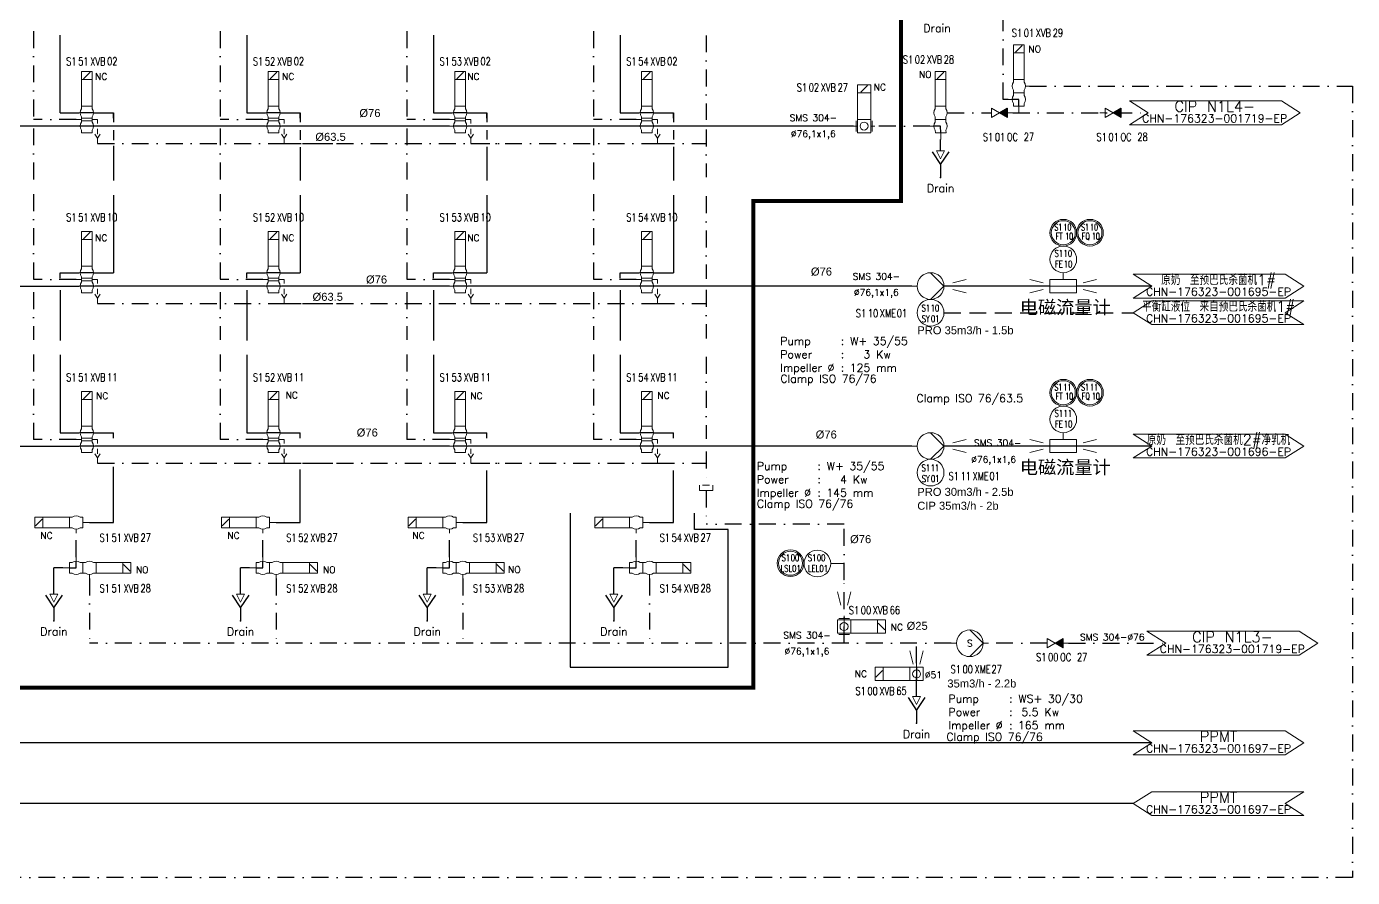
# Model space of a CAD drawing. Header units: inches. Extents: x 10394 to 11853, y 26092 to 26990.
# Drawn here: x 11341.4 to 11838.6, y 26154.1 to 26473.2 of the extents above; entities that cross this region are included whole.
import ezdxf
from ezdxf.enums import TextEntityAlignment as Align

# ---------------------------------------------------------------- set-up
doc = ezdxf.new("R2010")
doc.units = ezdxf.units.IN
doc.header["$MEASUREMENT"] = 0
for name, pattern in [('ACAD_ISO02W100', [15, 12, -3]), ('DASHDOT2', [12.7, 6.35, -3.175, 0, -3.175]), ('DASHED2', [9.525, 6.35, -3.175])]:
    doc.linetypes.add(name, pattern=pattern)
for name, color, linetype, lineweight in [('15 Pipe Drain', 32, 'Continuous', 30), ('31 Equipment', 7, 'Continuous', 9), ('33 Instruments Labels', 7, 'Continuous', 9), ('43 TXT Chinese', 7, 'Continuous', 9), ('61 Revision Cloud', 1, 'Continuous', 9)]:
    doc.layers.add(name, color=color, linetype=linetype, lineweight=lineweight)
for name, color, linetype in [('19 Pipe Process', 30, 'Continuous'), ('DIAMETRE', 7, 'Continuous'), ('LIAISON INSTRUMENTATION', 140, 'DASHED2'), ('MATERIEL-DIVERS', 7, 'Continuous'), ('PHASE I', 8, 'Continuous'), ('POMPES', 7, 'Continuous'), ('POMPES-PROCESS', 7, 'Continuous'), ('REPERES', 7, 'Continuous'), ('techn-data', 7, 'Continuous'), ('TEXTES', 7, 'Continuous'), ('TUYAUTERIE-EGOUT', 32, 'Continuous'), ('TUYAUTERIE-NEP', 4, 'DASHDOT2'), ('TUYAUTERIE-PROCESS', 30, 'Continuous'), ('TXT_FR', 7, 'Continuous'), ('VANNES', 7, 'Continuous')]:
    doc.layers.add(name, color=color, linetype=linetype)
doc.layers.get('33 Instruments Labels').off()
doc.layers.get('REPERES').off()
doc.styles.add('ROMANS', font='ROMANS.SHX')
doc.styles.add('ROMANT', font='romant')
doc.styles.get("Standard").update_dxf_attribs({"font": 'arial.ttf'})
doc.styles.add('USER1', font='TXT.SHX', dxfattribs={"bigfont": 'gbcbig.shx'})

# ---------------------------------------------------------------- blocks, each defined once
blk = doc.blocks.new('TEXT-PUMP_caract_ANGLAIS')
at = {"layer": 'techn-data', "style": 'ROMANS'}
for s, p in [('Pump', (-22, 9)), ('Power', (-22, 4)), ('Kw', (14, 4)), ('Impeller %%C', (-22, -1)), ('mm', (14, -1))]:
    blk.add_text(s, height=3, dxfattribs=at).set_placement(p)
for p in [(2, 9), (2, 4), (2, -1)]:
    blk.add_text(':', height=3, dxfattribs=at).set_placement(p, align=Align.RIGHT)
blk.add_attdef('Type', (4.23, 9), '', height=3, dxfattribs=at)
for tag, p in [('Pui', (11.76, 4)), ('Dia', (11.76, -1))]:
    blk.add_attdef(tag, text='', height=3, dxfattribs=at).set_placement(p, align=Align.RIGHT)
blk = doc.blocks.new('APV-VLV-DSEAT-SDE44-3')
at = {"layer": '31 Equipment', "ltscale": 38}
for p, q in [((1.25, 20.25), (-1.25, 17.75)), ((-2.5, 5), (-4, 5)), ((-2, 7.5), (-2, 6.5)), ((2, 7.5), (2, 6.5)), ((2.5, 5), (4, 5)), ((-2, 2.5), (-4, 2.5)), ((-2.5, 0), (-4, 0)), ((2, 2.5), (4, 2.5)), ((2.5, 0), (4, 0)), ((4, 2.5), (4, 1)), ((-2, -2.5), (-2, -1.5)), ((2, -2.5), (2, -1.5)), ((4, -4.5), (3, -3)), ((4, -1), (4, -3)), ((5, -3), (4, -4.5)), ((4, -4.5), (4, -6.5))]:
    blk.add_line(p, q, dxfattribs=at)
at = {"layer": '31 Equipment', "lineweight": 30}
for p, q in [((2.5, 5), (-2.5, 5)), ((2.5, 0), (-2.5, 0))]:
    blk.add_line(p, q, dxfattribs=at)
at = {"layer": '31 Equipment'}
for p, q in [((-2, 3), (-2, 3.5)), ((-2, 1.5), (-2, 2.5)), ((2, 3), (2, 3.5)), ((2, 1.5), (2, 2.5)), ((-2, -2.5), (2, -2.5))]:
    blk.add_line(p, q, dxfattribs=at)
at = {"layer": '31 Equipment', "ltscale": 38}
for points in [[(-2, 17.5), (2, 17.5), (2, 20.5), (-2, 20.5)], [(-2, 7.5), (2, 7.5), (2, 17.5), (-2, 17.5)], [(-2, 3), (2, 3), (2, 2), (-2, 2)]]:
    blk.add_lwpolyline(points, close=True, dxfattribs=at)
for centre, start, end in [((0, 5), 143.1301, 216.8699), ((0, 5), 323.1301, 36.8699), ((0, 0), 143.1301, 216.8699), ((0, 0), 323.1301, 36.8699)]:
    blk.add_arc(centre, 2.5, start, end, dxfattribs=at)
blk = doc.blocks.new('APV-FCE-GEN-REDCON-1')
at = {"layer": '31 Equipment', "color": 7}
for p, q in [((-2.5, 2.5), (2.5, 1.25)), ((2.5, 1.25), (2.5, 1.25)), ((2.5, -1.25), (-2.5, -2.5))]:
    blk.add_line(p, q, dxfattribs=at)
blk = doc.blocks.new('APV-FCE-NRV-GEN-1')
at = {"layer": '31 Equipment'}
h = blk.add_hatch(dxfattribs=at)
h.set_pattern_fill('ANSI31', color=256, scale=0.01, style=0)
h.set_pattern_definition([(45, (0, 0), (-0.02245064, 0.02245064), [])])
h.paths.add_polyline_path([(3, 1.75), (3, -1.75), (0, 0)])
at = {"layer": '31 Equipment', "linetype": 'ACAD_ISO02W100', "ltscale": 38}
for p, q in [((-3, 0), (-5, 0)), ((0, 0), (-3, 1.75)), ((-3, 1.75), (-3, -1.75)), ((0, 0), (-3, -1.75)), ((0, 0), (3, 1.75)), ((0, 0), (3, -1.75)), ((3, 1.75), (3, -1.75)), ((3, 0), (5, 0))]:
    blk.add_line(p, q, dxfattribs=at)
blk = doc.blocks.new('APV-PMP-GEN-CENTR-1')
at = {"layer": '31 Equipment', "ltscale": 38}
for p, q in [((5, 0), (0, 5)), ((-5, 0), (-7, 0)), ((5, 0), (0, -5)), ((5, 0), (7, 0))]:
    blk.add_line(p, q, dxfattribs=at)
blk.add_circle((0, 0), 5, dxfattribs=at)
blk = doc.blocks.new('APV-INS-M-L-SY')
at = {"layer": '31 Equipment', "color": 7}
blk.add_circle((0, 0), 5, dxfattribs=at)
blk = doc.blocks.new('APV-PMP-GEN-CENTRI-1')
at = {"layer": '31 Equipment', "ltscale": 38}
for p, q in [((5, 0), (0, 5)), ((-5, 0), (-7, 0)), ((5, 0), (0, -5)), ((5, 0), (7, 0))]:
    blk.add_line(p, q, dxfattribs=at)
blk.add_circle((0, 0), 5, dxfattribs=at)
at = {"layer": '31 Equipment', "style": 'ROMANT', "flags": 8}
blk.add_attdef('I', text='', height=2.5, dxfattribs=at).set_placement((0, 0), align=Align.MIDDLE)
blk = doc.blocks.new('EGOUT')
at = {"color": 7}
for p, q in [((-3.2, 9.61), (0, 4.81)), ((0, 4.81), (3.2, 9.61)), ((0, 4.81), (0, 0))]:
    blk.add_line(p, q, dxfattribs=at)
at = {"color": 7, "extrusion": (0, -1, 0)}
blk.add_point((0, 0), dxfattribs=at)
at = {"layer": 'POMPES-PROCESS', "style": 'ROMANS'}
blk.add_attdef('EGOUT', text='', height=3, dxfattribs=at).set_placement((0, -4), align=Align.MIDDLE)
blk = doc.blocks.new('APV-VLV-SSEAT-SW43-41')
at = {"layer": '31 Equipment', "ltscale": 38}
for p, q in [((1.25, 20.25), (-1.25, 17.75)), ((-2, 7.5), (-2, 6.5)), ((2, 7.5), (2, 6.5)), ((2.5, 5), (4, 5)), ((-2.5, 0), (-4, 0)), ((-2, 2.5), (-2, 3.5)), ((-2, 2.5), (2, 2.5)), ((-2, 2.5), (-2, 1.5)), ((2, 2.5), (2, 3.5)), ((2, 2.5), (2, 1.5)), ((-2, -1.5), (-2, -2.5)), ((-2, -2.5), (2, -2.5)), ((0, -2.5), (0, -5)), ((2, -1.5), (2, -2.5))]:
    blk.add_line(p, q, dxfattribs=at)
at = {"layer": '31 Equipment', "lineweight": 30}
for p, q in [((0, 0), (-2.5, 0)), ((0, -2.5), (0, 0))]:
    blk.add_line(p, q, dxfattribs=at)
at = {"layer": '31 Equipment', "ltscale": 38}
for points in [[(-2, 17.5), (2, 17.5), (2, 20.5), (-2, 20.5)], [(-2, 7.5), (2, 7.5), (2, 17.5), (-2, 17.5)]]:
    blk.add_lwpolyline(points, close=True, dxfattribs=at)
for centre, start, end in [((0, 5), 143.1301, 216.8699), ((0, 5), 323.1301, 36.8699), ((0, 0), 143.1301, 216.8699), ((0, 0), 323.1301, 36.8699)]:
    blk.add_arc(centre, 2.5, start, end, dxfattribs=at)
blk = doc.blocks.new('APV-SIGN-ARW-FLOW-1')
at = {"layer": '31 Equipment'}
for p, q in [((-1.5, -1.5), (-1.5, 1.5)), ((-1.5, 1.5), (1.5, 0)), ((1.5, 0), (-1.5, -1.5))]:
    blk.add_line(p, q, dxfattribs=at)
blk = doc.blocks.new('APV-VLV-BFLY-SVS-3')
at = {"layer": '31 Equipment', "ltscale": 38}
for p, q in [((1.25, 15.25), (-1.25, 12.75)), ((-2.5, 0), (-4, 0)), ((2.5, 2.5), (-2.5, 2.5)), ((-2.5, 2.5), (-2.5, -2.5)), ((2.5, -2.5), (2.5, 2.5)), ((2.5, 0), (4, 0)), ((-2.5, -2.5), (2.5, -2.5))]:
    blk.add_line(p, q, dxfattribs=at)
at = {"layer": '31 Equipment'}
for p, q in [((-3, 2), (-3, -2)), ((3, -2), (3, 2))]:
    blk.add_line(p, q, dxfattribs=at)
at = {"layer": '31 Equipment', "ltscale": 38}
for points in [[(-2.5, 12.5), (2.5, 12.5), (2.5, 15.5), (-2.5, 15.5)], [(-2.5, 2.5), (2.5, 2.5), (2.5, 12.5), (-2.5, 12.5)]]:
    blk.add_lwpolyline(points, close=True, dxfattribs=at)
blk.add_circle((0, 0), 1.5, dxfattribs=at)
blk = doc.blocks.new('APV-INS-F-L-LS')
at = {"layer": '31 Equipment'}
for radius in [5, 4.5]:
    blk.add_circle((0, 0), radius, dxfattribs=at)
blk = doc.blocks.new('APV-VLV-BFLY-SV-4')
at = {"layer": '31 Equipment', "ltscale": 38}
for p, q in [((1.25, 15.25), (-1.25, 12.75)), ((2.5, 2.5), (-2.5, 2.5)), ((-2.5, 2.5), (-2.5, -2.5)), ((2.5, -2.5), (2.5, 2.5)), ((-2.5, -2.5), (2.5, -2.5))]:
    blk.add_line(p, q, dxfattribs=at)
at = {"layer": '31 Equipment'}
for p, q in [((-4, 0), (-2.5, 0)), ((2.5, 0), (4, 0))]:
    blk.add_line(p, q, dxfattribs=at)
at = {"layer": '31 Equipment', "lineweight": 30}
blk.add_line((-2.5, 0), (2.5, 0), dxfattribs=at)
at = {"layer": '31 Equipment', "ltscale": 38}
for points in [[(-2.5, 12.5), (2.5, 12.5), (2.5, 15.5), (-2.5, 15.5)], [(-2.5, 2.5), (2.5, 2.5), (2.5, 12.5), (-2.5, 12.5)]]:
    blk.add_lwpolyline(points, close=True, dxfattribs=at)
blk.add_circle((0, 0), 1.5, dxfattribs=at)
blk = doc.blocks.new('APV-SIGN-ARW-DWG-1')
at = {"layer": '31 Equipment'}
for p, q in [((-32, 4.49), (25, 4.49)), ((-32, 4.49), (-25, 0)), ((-25, 0), (-32, -4.49)), ((25, 4.49), (32, 0)), ((32, 0), (25, -4.49)), ((-32, -4.49), (25, -4.49))]:
    blk.add_line(p, q, dxfattribs=at)
at = {"layer": '31 Equipment', "style": 'ROMANS', "width": 0.8}
for tag, p in [('TEXT1', (0, 0.37)), ('TEXT2', (0, -3.63))]:
    blk.add_attdef(tag, text='', height=3, dxfattribs=at).set_placement(p, align=Align.CENTER)
blk = doc.blocks.new('APV-VLV-SSEAT-SW41-3')
at = {"layer": '31 Equipment', "ltscale": 38}
for p, q in [((1.25, 15.25), (-1.25, 12.75)), ((-2, 2.5), (-2, 1.5)), ((2, 2.5), (2, 1.5)), ((2.5, 0), (4, 0)), ((-2, -2.5), (-2, -1.5)), ((2, -2.5), (-2, -2.5)), ((-2, -2.5), (2, -2.5)), ((0, -2.5), (0, -5)), ((2, -2.5), (2, -1.5))]:
    blk.add_line(p, q, dxfattribs=at)
for points in [[(-2, 12.5), (2, 12.5), (2, 15.5), (-2, 15.5)], [(-2, 2.5), (2, 2.5), (2, 12.5), (-2, 12.5)]]:
    blk.add_lwpolyline(points, close=True, dxfattribs=at)
for start, end in [(143.1301, 216.8699), (323.1301, 36.8699)]:
    blk.add_arc((0, 0), 2.5, start, end, dxfattribs=at)
blk = doc.blocks.new('REPNORM1')
at = {"layer": 'TEXTES', "style": 'ROMANS', "width": 0.75}
for tag, p in [('ZONE', (-9.75, -1.25)), ('SOUSZONE', (-5.25, -1.25)), ('ELEMENT', (-0.75, -1.25)), ('NUM', (5.59, -1.22))]:
    blk.add_attdef(tag, p, '', height=3, dxfattribs=at)
blk = doc.blocks.new('REPINS')
at = {"layer": 'TEXTES', "style": 'ROMANS', "width": 0.75}
for tag, p in [('ZONE', (-3.3, 1)), ('SOUSZONE', (0.1, 1)), ('NUM', (0.2, -3))]:
    blk.add_attdef(tag, p, '', height=2.5, dxfattribs=at)
blk.add_attdef('ELEMENT', text='', height=2.5, dxfattribs=at).set_placement((-0.2, -3), align=Align.RIGHT)
blk = doc.blocks.new('APV-INS-M-L-LE1')
at = {"layer": '31 Equipment', "color": 7}
blk.add_line((0, -5), (0, -10), dxfattribs=at)
blk.add_circle((0, 0), 5, dxfattribs=at)
blk = doc.blocks.new('APV-INS-M-L-FE')
at = {"layer": '31 Equipment', "color": 7}
for p, q in [((-5, -7.5), (-5, -7.5)), ((-5, -7.5), (-5, -12.5)), ((5, -7.5), (-5, -7.5)), ((0, -5), (0, -7.5)), ((5, -12.5), (5, -7.5)), ((-5, -10), (5, -10)), ((-5, -12.5), (5, -12.5))]:
    blk.add_line(p, q, dxfattribs=at)
blk.add_circle((0, 0), 5, dxfattribs=at)
blk = doc.blocks.new('APV-INS-F-L-FQ')
at = {"layer": '31 Equipment'}
for radius in [5, 4.5]:
    blk.add_circle((0, 0), radius, dxfattribs=at)
blk = doc.blocks.new('REPINS2')
at = {"layer": 'TEXTES', "style": 'ROMANS', "width": 0.7}
for tag, p in [('ZONE', (-3.35, 0.8)), ('SOUSZONE', (0.05, 0.8)), ('NUM', (0.7, -2.6))]:
    blk.add_attdef(tag, p, '', height=2.5, dxfattribs=at)
blk.add_attdef('ELEMENT', text='', height=2.5, dxfattribs=at).set_placement((-1.56, -2.59), align=Align.CENTER)
blk = doc.blocks.new('APV-FTG-CONX-SCREWED-1')
at = {"layer": '31 Equipment'}
for p, q in [((0, 2.5), (2, 2.5)), ((0, 1.33), (0, -1.33)), ((2, 2.5), (2, -2.5)), ((0, -1.33), (0, -1.33)), ((2, -2.5), (0, -2.5))]:
    blk.add_line(p, q, dxfattribs=at)
blk = doc.blocks.new('A$C2A027CBA')
at = {"layer": '31 Equipment', "ltscale": 38}
for p, q in [((0, 6.5), (0, 1.5)), ((5, 6.5), (0, 6.5)), ((2.5, 1.5), (2.5, 8)), ((5, 1.5), (5, 6.5)), ((17.75, 2.75), (15.25, 5.25)), ((0, 1.5), (5, 1.5)), ((2.5, 1.5), (2.5, 0))]:
    blk.add_line(p, q, dxfattribs=at)
at = {"layer": '31 Equipment'}
for p, q in [((4.5, 7), (0.5, 7)), ((0.5, 1), (4.5, 1))]:
    blk.add_line(p, q, dxfattribs=at)
at = {"layer": '31 Equipment', "ltscale": 38}
for points in [[(5, 6.5), (5, 1.5), (15, 1.5), (15, 6.5)], [(15, 6.5), (15, 1.5), (18, 1.5), (18, 6.5)]]:
    blk.add_lwpolyline(points, close=True, dxfattribs=at)
blk.add_circle((2.5, 4), 1.5, dxfattribs=at)
blk = doc.blocks.new('APV-INS-F-L-FT')
at = {"layer": '31 Equipment'}
for radius in [5, 4.5]:
    blk.add_circle((0, 0), radius, dxfattribs=at)

msp = doc.modelspace()

# ---------------------------------------------------------------- linework, layer by layer
at = {"layer": '15 Pipe Drain'}
for p, q in [((11351.63, 26260.37), (11351.63, 26270.17)), ((11354.99, 26270.17), (11351.63, 26270.17)), ((11421.63, 26260.37), (11421.63, 26270.17)), ((11424.99, 26270.17), (11421.63, 26270.17)), ((11491.63, 26260.37), (11491.63, 26270.17)), ((11494.99, 26270.17), (11491.63, 26270.17)), ((11561.63, 26260.37), (11561.63, 26270.17)), ((11564.99, 26270.17), (11561.63, 26270.17))]:
    msp.add_line(p, q, dxfattribs=at)
at = {"layer": '31 Equipment', "ltscale": 38}
msp.add_point((11647.89, 26265.71), dxfattribs=at)
at = {"layer": '61 Revision Cloud', "const_width": 1.5}
msp.add_lwpolyline([(11251.94, 26295.57), (11251.94, 26557.05), (11669.22, 26557.05), (11669.22, 26407.81), (11613.85, 26407.81), (11613.85, 26225.26), (11251.94, 26225.26), (11251.94, 26295.57)], dxfattribs=at)
at = {"layer": 'LIAISON INSTRUMENTATION'}
msp.add_line((11685.36, 26365.9), (11756.31, 26365.9), dxfattribs=at)
at = {"layer": 'PHASE I'}
msp.add_lwpolyline([(11545.26, 26290.71), (11545.26, 26232.96), (11604.47, 26232.96), (11604.47, 26284.57), (11591.88, 26284.57), (11591.88, 26290.71)], dxfattribs=at)
at = {"layer": 'TUYAUTERIE-EGOUT'}
for p, q in [((11684.13, 26426.65), (11684.13, 26430.9)), ((11675.1, 26221.9), (11675.1, 26229.4))]:
    msp.add_line(p, q, dxfattribs=at)
at = {"layer": 'TUYAUTERIE-NEP'}
for p, q in [((11343.99, 26471.46), (11343.99, 26437.37)), ((11413.99, 26471.46), (11413.99, 26437.37)), ((11483.99, 26471.46), (11483.99, 26437.37)), ((11553.99, 26471.46), (11553.99, 26437.37)), ((11596.15, 26469.92), (11596.15, 26438.18)), ((11359.99, 26438.4), (11343.99, 26438.4)), ((11429.99, 26438.4), (11413.99, 26438.4)), ((11499.99, 26438.4), (11483.99, 26438.4)), ((11569.99, 26438.4), (11553.99, 26438.4)), ((11686.63, 26440.9), (11703.19, 26440.9)), ((11711.19, 26440.9), (11761.88, 26440.9)), ((11343.99, 26435.03), (11343.99, 26415.77)), ((11413.99, 26435.03), (11413.99, 26415.77)), ((11483.99, 26435.03), (11483.99, 26415.77)), ((11553.99, 26435.03), (11553.99, 26415.77)), ((11596.15, 26434.64), (11596.15, 26416.75)), ((11680.13, 26435.9), (11659.41, 26435.9)), ((11367.99, 26429.4), (11526.15, 26429.4)), ((11437.99, 26429.4), (11456.15, 26429.4)), ((11507.99, 26429.4), (11577.99, 26429.4)), ((11577.99, 26429.4), (11596.15, 26429.4)), ((11343.99, 26410.37), (11343.99, 26376.97)), ((11413.99, 26410.37), (11413.99, 26376.97)), ((11483.99, 26410.37), (11483.99, 26376.97)), ((11553.99, 26410.37), (11553.99, 26376.97)), ((11596.15, 26409.56), (11596.15, 26378.63)), ((11359.99, 26378.4), (11343.99, 26378.4)), ((11429.99, 26378.4), (11413.99, 26378.4)), ((11499.99, 26378.4), (11483.99, 26378.4)), ((11569.99, 26378.4), (11553.99, 26378.4)), ((11343.99, 26373.61), (11343.99, 26355.7)), ((11413.99, 26373.61), (11413.99, 26355.7)), ((11483.99, 26373.61), (11483.99, 26355.7)), ((11553.99, 26373.61), (11553.99, 26355.7)), ((11596.15, 26374.42), (11596.15, 26356.26)), ((11367.99, 26369.4), (11526.15, 26369.4)), ((11437.99, 26369.4), (11456.15, 26369.4)), ((11507.99, 26369.4), (11577.99, 26369.4)), ((11577.99, 26369.4), (11596.15, 26369.4)), ((11343.99, 26350.19), (11343.99, 26318.4)), ((11413.99, 26350.19), (11413.99, 26318.4)), ((11483.99, 26350.19), (11483.99, 26318.4)), ((11553.99, 26350.19), (11553.99, 26318.4)), ((11596.15, 26349.33), (11596.15, 26318.61)), ((11359.99, 26318.4), (11343.99, 26318.4)), ((11429.99, 26318.4), (11413.99, 26318.4)), ((11499.99, 26318.4), (11483.99, 26318.4)), ((11569.99, 26318.4), (11553.99, 26318.4)), ((11596.15, 26313.79), (11596.15, 26301.21)), ((11367.99, 26309.4), (11526.15, 26309.4)), ((11437.99, 26309.4), (11456.15, 26309.4)), ((11507.99, 26309.4), (11577.99, 26309.4)), ((11577.99, 26309.4), (11596.15, 26309.4)), ((11596.15, 26299.21), (11596.15, 26286.59)), ((11359.99, 26274.17), (11359.99, 26283.17)), ((11429.99, 26274.17), (11429.99, 26283.17)), ((11499.99, 26274.17), (11499.99, 26283.17)), ((11569.99, 26274.17), (11569.99, 26283.17)), ((11647.89, 26286.59), (11596.15, 26286.59)), ((11647.89, 26265.71), (11647.89, 26286.59)), ((11364.99, 26266.17), (11364.99, 26241.9)), ((11434.99, 26266.17), (11434.99, 26241.9)), ((11504.99, 26266.17), (11504.99, 26241.9)), ((11574.99, 26266.17), (11574.99, 26241.9)), ((11647.89, 26241.9), (11647.89, 26265.71)), ((11688.05, 26241.9), (11364.99, 26241.9)), ((11675.1, 26234.4), (11675.1, 26241.9)), ((11724.05, 26241.9), (11702.05, 26241.9)), ((11732.05, 26241.9), (11768.5, 26241.9))]:
    msp.add_line(p, q, dxfattribs=at)
for points in [[(11709.5, 26445.9), (11707.56, 26445.9), (11707.56, 26500.91)], [(11717.49, 26450.9), (11838.55, 26450.9), (11838.55, 26154.06), (10899.33, 26154.06), (10899.33, 26224.46), (10469.47, 26224.46), (10469.47, 26425.05), (10722.64, 26425.05)]]:
    msp.add_lwpolyline(points, dxfattribs=at)
at = {"layer": 'TUYAUTERIE-PROCESS'}
for p, q in [((11353.99, 26440.9), (11353.99, 26470.04)), ((11423.99, 26470.04), (11423.99, 26440.9)), ((11493.99, 26470.04), (11493.99, 26440.9)), ((11563.99, 26470.04), (11563.99, 26440.9)), ((11353.99, 26440.9), (11360.99, 26440.9)), ((11366.49, 26440.9), (11373.99, 26440.9)), ((11373.99, 26440.9), (11373.99, 26437.4)), ((11373.99, 26438.9), (11373.99, 26440.9)), ((11423.99, 26440.9), (11430.99, 26440.9)), ((11436.49, 26440.9), (11443.99, 26440.9)), ((11443.99, 26440.9), (11443.99, 26437.4)), ((11443.99, 26438.9), (11443.99, 26440.9)), ((11493.99, 26440.9), (11500.99, 26440.9)), ((11506.49, 26440.9), (11513.99, 26440.9)), ((11513.99, 26440.9), (11513.99, 26437.4)), ((11513.99, 26438.9), (11513.99, 26440.9)), ((11563.99, 26440.9), (11570.99, 26440.9)), ((11576.49, 26440.9), (11583.99, 26440.9)), ((11583.99, 26440.9), (11583.99, 26437.4)), ((11583.99, 26438.9), (11583.99, 26440.9)), ((11430.99, 26435.9), (11282.49, 26435.9)), ((11373.99, 26434.4), (11373.99, 26430.63)), ((11499.99, 26435.9), (11436.99, 26435.9)), ((11443.99, 26434.4), (11443.99, 26430.74)), ((11651.41, 26435.9), (11506.99, 26435.9)), ((11513.99, 26434.4), (11513.99, 26430.88)), ((11583.99, 26434.4), (11583.99, 26430.88)), ((11373.99, 26428.51), (11373.99, 26415.49)), ((11443.99, 26427.93), (11443.99, 26415.49)), ((11513.99, 26428.15), (11513.99, 26415.49)), ((11583.99, 26428.15), (11583.99, 26415.49)), ((11373.99, 26410.04), (11373.99, 26380.9)), ((11443.99, 26410.04), (11443.99, 26380.9)), ((11513.99, 26410.04), (11513.99, 26380.9)), ((11583.99, 26410.04), (11583.99, 26380.9)), ((11353.99, 26380.9), (11360.99, 26380.9)), ((11353.99, 26378.9), (11353.99, 26380.9)), ((11366.49, 26380.9), (11373.99, 26380.9)), ((11423.99, 26380.9), (11430.99, 26380.9)), ((11423.99, 26378.9), (11423.99, 26380.9)), ((11436.49, 26380.9), (11443.99, 26380.9)), ((11493.99, 26378.9), (11493.99, 26380.9)), ((11493.99, 26380.9), (11500.99, 26380.9)), ((11506.49, 26380.9), (11513.99, 26380.9)), ((11563.99, 26378.9), (11563.99, 26380.9)), ((11563.99, 26380.9), (11570.99, 26380.9)), ((11576.49, 26380.9), (11583.99, 26380.9)), ((11297.61, 26375.9), (11360.99, 26375.9)), ((11353.99, 26374.4), (11353.99, 26355.49)), ((11430.99, 26375.9), (11366.99, 26375.9)), ((11423.99, 26374.4), (11423.99, 26355.49)), ((11499.99, 26375.9), (11436.99, 26375.9)), ((11493.99, 26374.4), (11493.99, 26355.49)), ((11673.36, 26375.9), (11506.99, 26375.9)), ((11563.99, 26374.4), (11563.99, 26355.49)), ((11725.12, 26375.9), (11685.36, 26375.9)), ((11725.12, 26375.9), (11685.36, 26375.9)), ((11763.32, 26375.9), (11735.12, 26375.9)), ((11763.32, 26375.9), (11735.12, 26375.9)), ((11353.99, 26350.04), (11353.99, 26320.9)), ((11423.99, 26350.04), (11423.99, 26320.9)), ((11493.99, 26350.04), (11493.99, 26320.9)), ((11563.99, 26350.04), (11563.99, 26320.9)), ((11353.99, 26320.9), (11360.99, 26320.9)), ((11366.49, 26320.9), (11373.99, 26320.9)), ((11373.99, 26318.9), (11373.99, 26320.9)), ((11423.99, 26320.9), (11430.99, 26320.9)), ((11436.49, 26320.9), (11443.99, 26320.9)), ((11443.99, 26318.9), (11443.99, 26320.9)), ((11493.99, 26320.9), (11500.99, 26320.9)), ((11506.49, 26320.9), (11513.99, 26320.9)), ((11513.99, 26318.9), (11513.99, 26320.9)), ((11563.99, 26320.9), (11570.99, 26320.9)), ((11576.49, 26320.9), (11583.99, 26320.9)), ((11583.99, 26318.9), (11583.99, 26320.9)), ((11299.11, 26315.9), (11360.99, 26315.9)), ((11430.99, 26315.9), (11366.99, 26315.9)), ((11499.99, 26315.9), (11436.99, 26315.9)), ((11673.36, 26315.9), (11506.99, 26315.9)), ((11763.32, 26315.9), (11685.36, 26315.9)), ((11763.32, 26315.9), (11685.36, 26315.9)), ((11373.99, 26287.17), (11373.99, 26308.12)), ((11443.99, 26287.17), (11443.99, 26307.08)), ((11513.99, 26287.17), (11513.99, 26306.65)), ((11583.99, 26287.17), (11583.99, 26306.65)), ((11364.99, 26287.17), (11373.99, 26287.17)), ((11434.99, 26287.17), (11443.99, 26287.17)), ((11504.99, 26287.17), (11513.99, 26287.17)), ((11574.99, 26287.17), (11583.99, 26287.17)), ((11763.32, 26204.59), (11027.65, 26204.59)), ((11756.31, 26181.75), (10963.61, 26181.75))]:
    msp.add_line(p, q, dxfattribs=at)

# ---------------------------------------------------------------- block references
at = {"layer": '19 Pipe Process'}
msp.add_blockref('A$C2A027CBA', (11645.39, 26244.18), dxfattribs=at)
at = {"layer": '31 Equipment', "rotation": 270}
for p in [(11647.89, 26258.64), (11675.1, 26236.62)]:
    msp.add_blockref('APV-FCE-GEN-REDCON-1', p, dxfattribs=at)
at = {"layer": '33 Instruments Labels'}
for name, p in [('APV-INS-F-L-FT', (11730.12, 26395.9)), ('APV-INS-F-L-FQ', (11740.12, 26395.9)), ('APV-INS-M-L-FE', (11730.12, 26385.9)), ('APV-INS-F-L-FT', (11730.12, 26335.9)), ('APV-INS-F-L-FQ', (11740.12, 26335.9)), ('APV-INS-M-L-FE', (11730.12, 26325.9))]:
    msp.add_blockref(name, p, dxfattribs=at)
at = {"layer": '33 Instruments Labels', "rotation": 89.99999999999999}
msp.add_blockref('APV-INS-M-L-LE1', (11637.89, 26271.8), dxfattribs=at)
at = {"layer": 'MATERIEL-DIVERS'}
for p in [(11682.78, 26476.65), (11684.13, 26416.65), (11351.63, 26250.37), (11421.63, 26250.37), (11491.63, 26250.37), (11561.63, 26250.37), (11675.1, 26211.9)]:
    msp.add_blockref('EGOUT', p, dxfattribs=at).add_auto_attribs({'EGOUT': 'Drain'})
for name, p in [('APV-FCE-NRV-GEN-1', (11706.19, 26440.9)), ('APV-FCE-NRV-GEN-1', (11748.79, 26440.9)), ('APV-FCE-GEN-REDCON-1', (11720.12, 26375.9)), ('APV-FCE-GEN-REDCON-1', (11720.12, 26315.9)), ('APV-INS-F-L-LS', (11627.83, 26271.92)), ('APV-FCE-NRV-GEN-1', (11727.05, 26241.9))]:
    msp.add_blockref(name, p, dxfattribs=at)
ref = msp.add_blockref('APV-SIGN-ARW-DWG-1', (11786.88, 26440.9), dxfattribs=at)
ref.add_attrib('TEXT1', 'CIP N1L4-', dxfattribs={"layer": '31 Equipment', "height": 4, "style": 'USER1'}).set_placement((11786.88, 26441.27), align=Align.CENTER)
ref.add_attrib('TEXT2', 'CHN-176323-001719-EP', dxfattribs={"layer": '31 Equipment', "height": 3, "style": 'USER1'}).set_placement((11786.88, 26437.27), align=Align.CENTER)
for name, p, rotation in [('APV-SIGN-ARW-FLOW-1', (11684.13, 26425.15), 270), ('APV-FCE-GEN-REDCON-1', (11691.24, 26375.9), 180), ('APV-FCE-GEN-REDCON-1', (11740.12, 26375.9), 180), ('APV-FCE-GEN-REDCON-1', (11691.24, 26315.9), 180), ('APV-FCE-GEN-REDCON-1', (11740.12, 26315.9), 180), ('APV-SIGN-ARW-FLOW-1', (11351.63, 26258.87), 269.9999999999999), ('APV-SIGN-ARW-FLOW-1', (11421.63, 26258.87), 269.9999999999999), ('APV-SIGN-ARW-FLOW-1', (11491.63, 26258.87), 269.9999999999999), ('APV-SIGN-ARW-FLOW-1', (11561.63, 26258.87), 269.9999999999999), ('APV-SIGN-ARW-FLOW-1', (11675.1, 26220.4), 270)]:
    msp.add_blockref(name, p, dxfattribs=dict(at, rotation=rotation))
ref = msp.add_blockref('APV-SIGN-ARW-DWG-1', (11788.32, 26375.9), dxfattribs=at)
ref.add_attrib('TEXT1', '原奶 至预巴氏杀菌机1#', dxfattribs={"layer": '31 Equipment', "height": 4, "style": 'USER1'}).set_placement((11788.32, 26376.27), align=Align.CENTER)
ref.add_attrib('TEXT2', 'CHN-176323-001695-EP', dxfattribs={"layer": '31 Equipment', "height": 3, "style": 'USER1'}).set_placement((11788.32, 26372.27), align=Align.CENTER)
ref = msp.add_blockref('APV-SIGN-ARW-DWG-1', (11788.32, 26365.9), dxfattribs=dict(at, xscale=-1))
ref.add_attrib('TEXT1', '平衡缸液位 来自预巴氏杀菌机1#', dxfattribs={"layer": '31 Equipment', "height": 4, "style": 'USER1'}).set_placement((11788.32, 26366.27), align=Align.CENTER)
ref.add_attrib('TEXT2', 'CHN-176323-001695-EP', dxfattribs={"layer": '31 Equipment', "height": 3, "style": 'USER1'}).set_placement((11788.32, 26362.27), align=Align.CENTER)
ref = msp.add_blockref('APV-SIGN-ARW-DWG-1', (11788.32, 26315.9), dxfattribs=at)
ref.add_attrib('TEXT1', '原奶 至预巴氏杀菌机2#净乳机', dxfattribs={"layer": '31 Equipment', "height": 4, "style": 'USER1'}).set_placement((11788.32, 26316.27), align=Align.CENTER)
ref.add_attrib('TEXT2', 'CHN-176323-001696-EP', dxfattribs={"layer": '31 Equipment', "height": 3, "style": 'USER1'}).set_placement((11788.32, 26312.27), align=Align.CENTER)
ref = msp.add_blockref('APV-SIGN-ARW-DWG-1', (11793.5, 26241.9), dxfattribs=at)
ref.add_attrib('TEXT1', 'CIP N1L3-', dxfattribs={"layer": '31 Equipment', "height": 4, "style": 'USER1'}).set_placement((11793.5, 26242.27), align=Align.CENTER)
ref.add_attrib('TEXT2', 'CHN-176323-001719-EP', dxfattribs={"layer": '31 Equipment', "height": 3, "style": 'USER1'}).set_placement((11793.5, 26238.27), align=Align.CENTER)
ref = msp.add_blockref('APV-SIGN-ARW-DWG-1', (11788.32, 26204.59), dxfattribs=at)
ref.add_attrib('TEXT1', 'PPMT', dxfattribs={"layer": '31 Equipment', "height": 4, "style": 'USER1'}).set_placement((11788.32, 26204.97), align=Align.CENTER)
ref.add_attrib('TEXT2', 'CHN-176323-001697-EP', dxfattribs={"layer": '31 Equipment', "height": 3, "style": 'USER1'}).set_placement((11788.32, 26200.97), align=Align.CENTER)
ref = msp.add_blockref('APV-SIGN-ARW-DWG-1', (11788.32, 26181.75), dxfattribs=dict(at, xscale=-1))
ref.add_attrib('TEXT1', 'PPMT', dxfattribs={"layer": '31 Equipment', "height": 4, "style": 'USER1'}).set_placement((11788.32, 26182.12), align=Align.CENTER)
ref.add_attrib('TEXT2', 'CHN-176323-001697-EP', dxfattribs={"layer": '31 Equipment', "height": 3, "style": 'USER1'}).set_placement((11788.32, 26178.12), align=Align.CENTER)
at = {"layer": 'POMPES', "rotation": 0.000152039495457}
for p in [(11680.36, 26375.9), (11680.36, 26315.9)]:
    msp.add_blockref('APV-PMP-GEN-CENTR-1', p, dxfattribs=at)
at = {"layer": 'POMPES-PROCESS'}
msp.add_blockref('APV-PMP-GEN-CENTRI-1', (11695.05, 26241.9), dxfattribs=at).add_auto_attribs({'I': 'S'})
at = {"layer": 'REPERES'}
for name, p, values in [('REPNORM1', (11720.57, 26470.58), {'ZONE': 'S1', 'SOUSZONE': '01', 'ELEMENT': 'XVB', 'NUM': '29'}), ('REPNORM1', (11365.99, 26459.9), {'ZONE': 'S1', 'SOUSZONE': '51', 'ELEMENT': 'XVB', 'NUM': '02'}), ('REPNORM1', (11435.99, 26459.9), {'ZONE': 'S1', 'SOUSZONE': '52', 'ELEMENT': 'XVB', 'NUM': '02'}), ('REPNORM1', (11505.99, 26459.9), {'ZONE': 'S1', 'SOUSZONE': '53', 'ELEMENT': 'XVB', 'NUM': '02'}), ('REPNORM1', (11575.99, 26459.9), {'ZONE': 'S1', 'SOUSZONE': '54', 'ELEMENT': 'XVB', 'NUM': '02'}), ('REPNORM1', (11679.71, 26460.58), {'ZONE': 'S1', 'SOUSZONE': '02', 'ELEMENT': 'XVB', 'NUM': '28'}), ('REPNORM1', (11639.92, 26450.11), {'ZONE': 'S1', 'SOUSZONE': '02', 'ELEMENT': 'XVB', 'NUM': '27'}), ('REPNORM1', (11709.72, 26431.54), {'ZONE': 'S1', 'SOUSZONE': '01', 'ELEMENT': 'OC', 'NUM': '27'}), ('REPNORM1', (11752.32, 26431.54), {'ZONE': 'S1', 'SOUSZONE': '01', 'ELEMENT': 'OC', 'NUM': '28'}), ('REPNORM1', (11365.99, 26401.4), {'ZONE': 'S1', 'SOUSZONE': '51', 'ELEMENT': 'XVB', 'NUM': '10'}), ('REPNORM1', (11435.99, 26401.4), {'ZONE': 'S1', 'SOUSZONE': '52', 'ELEMENT': 'XVB', 'NUM': '10'}), ('REPNORM1', (11505.99, 26401.4), {'ZONE': 'S1', 'SOUSZONE': '53', 'ELEMENT': 'XVB', 'NUM': '10'}), ('REPNORM1', (11575.99, 26401.4), {'ZONE': 'S1', 'SOUSZONE': '54', 'ELEMENT': 'XVB', 'NUM': '10'}), ('REPINS2', (11730.12, 26395.9), {'ZONE': 'S1', 'SOUSZONE': '10', 'NUM': '10', 'ELEMENT': 'FT'}), ('REPINS2', (11740.12, 26395.9), {'ZONE': 'S1', 'SOUSZONE': '10', 'NUM': '10', 'ELEMENT': 'FQ'}), ('REPINS', (11730.12, 26385.9), {'ZONE': 'S1', 'SOUSZONE': '10', 'ELEMENT': 'FE', 'NUM': '10'}), ('REPNORM1', (11662.09, 26365.42), {'ZONE': 'S1', 'SOUSZONE': '10', 'ELEMENT': 'XME', 'NUM': '01'}), ('REPINS', (11680.28, 26365.4), {'ZONE': 'S1', 'SOUSZONE': '10', 'ELEMENT': 'SY', 'NUM': '01'}), ('REPNORM1', (11365.99, 26341.4), {'ZONE': 'S1', 'SOUSZONE': '51', 'ELEMENT': 'XVB', 'NUM': '11'}), ('REPNORM1', (11435.99, 26341.4), {'ZONE': 'S1', 'SOUSZONE': '52', 'ELEMENT': 'XVB', 'NUM': '11'}), ('REPNORM1', (11505.99, 26341.4), {'ZONE': 'S1', 'SOUSZONE': '53', 'ELEMENT': 'XVB', 'NUM': '11'}), ('REPNORM1', (11575.99, 26341.4), {'ZONE': 'S1', 'SOUSZONE': '54', 'ELEMENT': 'XVB', 'NUM': '11'}), ('REPINS2', (11730.12, 26335.9), {'ZONE': 'S1', 'SOUSZONE': '11', 'NUM': '10', 'ELEMENT': 'FT'}), ('REPINS2', (11740.12, 26335.9), {'ZONE': 'S1', 'SOUSZONE': '11', 'NUM': '10', 'ELEMENT': 'FQ'}), ('REPINS', (11730.12, 26325.9), {'ZONE': 'S1', 'SOUSZONE': '11', 'ELEMENT': 'FE', 'NUM': '10'}), ('REPINS', (11680.28, 26305.4), {'ZONE': 'S1', 'SOUSZONE': '11', 'ELEMENT': 'SY', 'NUM': '01'}), ('REPNORM1', (11696.86, 26304.36), {'ZONE': 'S1', 'SOUSZONE': '11', 'ELEMENT': 'XME', 'NUM': '01'}), ('REPNORM1', (11378.5, 26281.25), {'ZONE': 'S1', 'SOUSZONE': '51', 'ELEMENT': 'XVB', 'NUM': '27'}), ('REPNORM1', (11448.5, 26281.25), {'ZONE': 'S1', 'SOUSZONE': '52', 'ELEMENT': 'XVB', 'NUM': '27'}), ('REPNORM1', (11518.5, 26281.25), {'ZONE': 'S1', 'SOUSZONE': '53', 'ELEMENT': 'XVB', 'NUM': '27'}), ('REPNORM1', (11588.5, 26281.25), {'ZONE': 'S1', 'SOUSZONE': '54', 'ELEMENT': 'XVB', 'NUM': '27'}), ('REPNORM1', (11378.5, 26262.25), {'ZONE': 'S1', 'SOUSZONE': '51', 'ELEMENT': 'XVB', 'NUM': '28'}), ('REPNORM1', (11448.5, 26262.25), {'ZONE': 'S1', 'SOUSZONE': '52', 'ELEMENT': 'XVB', 'NUM': '28'}), ('REPNORM1', (11518.5, 26262.25), {'ZONE': 'S1', 'SOUSZONE': '53', 'ELEMENT': 'XVB', 'NUM': '28'}), ('REPNORM1', (11588.5, 26262.25), {'ZONE': 'S1', 'SOUSZONE': '54', 'ELEMENT': 'XVB', 'NUM': '28'}), ('REPNORM1', (11659.45, 26254.06), {'ZONE': 'S1', 'SOUSZONE': '00', 'ELEMENT': 'XVB', 'NUM': '66'}), ('REPNORM1', (11729.67, 26236.45), {'ZONE': 'S1', 'SOUSZONE': '00', 'ELEMENT': 'OC', 'NUM': '27'}), ('REPNORM1', (11697.6, 26231.89), {'ZONE': 'S1', 'SOUSZONE': '00', 'ELEMENT': 'XME', 'NUM': '27'}), ('REPNORM1', (11661.93, 26223.75), {'ZONE': 'S1', 'SOUSZONE': '00', 'ELEMENT': 'XVB', 'NUM': '65'})]:
    msp.add_blockref(name, p, dxfattribs=at).add_auto_attribs(values)
ref = msp.add_blockref('REPINS', (11627.8, 26271.72), dxfattribs=at)
ref.add_attrib('ZONE', 'S1', (11624.5, 26272.72), dxfattribs={"layer": 'TEXTES', "height": 2.5, "style": 'ROMANS', "width": 0.75})
ref.add_attrib('SOUSZONE', '00', (11627.9, 26272.72), dxfattribs={"layer": 'TEXTES', "height": 2.5, "style": 'ROMANS', "width": 0.75})
ref.add_attrib('ELEMENT', 'LSL', dxfattribs={"layer": 'TEXTES', "height": 2.5, "style": 'ROMANS', "width": 0.75}).set_placement((11628.43, 26268.72), align=Align.RIGHT)
ref.add_attrib('NUM', '01', (11628.43, 26268.72), dxfattribs={"layer": 'TEXTES', "height": 2.5, "style": 'ROMANS', "width": 0.75})
ref = msp.add_blockref('REPINS', (11637.59, 26271.72), dxfattribs=at)
ref.add_attrib('ZONE', 'S1', (11634.29, 26272.72), dxfattribs={"layer": 'TEXTES', "height": 2.5, "style": 'ROMANS', "width": 0.75})
ref.add_attrib('SOUSZONE', '00', (11637.69, 26272.72), dxfattribs={"layer": 'TEXTES', "height": 2.5, "style": 'ROMANS', "width": 0.75})
ref.add_attrib('ELEMENT', 'LEL', dxfattribs={"layer": 'TEXTES', "height": 2.5, "style": 'ROMANS', "width": 0.75}).set_placement((11638.66, 26268.72), align=Align.RIGHT)
ref.add_attrib('NUM', '01', (11638.66, 26268.72), dxfattribs={"layer": 'TEXTES', "height": 2.5, "style": 'ROMANS', "width": 0.75})
at = {"layer": 'TUYAUTERIE-NEP', "rotation": 270}
msp.add_blockref('APV-FTG-CONX-SCREWED-1', (11596.15, 26301.21), dxfattribs=at)
at = {"layer": 'TUYAUTERIE-PROCESS'}
for p, values in [((11645.97, 26344.78), {'Dia': '125', 'Pui': '3', 'Type': 'W+ 35/55'}), ((11637.2, 26297.89), {'Dia': '145', 'Pui': '4', 'Type': 'W+ 35/55'}), ((11709.05, 26210.63), {'Dia': '165', 'Pui': '5.5', 'Type': 'WS+ 30/30'})]:
    msp.add_blockref('TEXT-PUMP_caract_ANGLAIS', p, dxfattribs=at).add_auto_attribs(values)
at = {"layer": 'VANNES'}
for p, rotation in [((11713.5, 26445.9), 0.03173430146258912), ((11684.13, 26435.9), 0.03173430146258912), ((11359.99, 26270.17), 270.0317343014626), ((11429.99, 26270.17), 270.0317343014626), ((11499.99, 26270.17), 270.0317343014626), ((11569.99, 26270.17), 270.0317343014626)]:
    msp.add_blockref('APV-VLV-SSEAT-SW43-41', p, dxfattribs=dict(at, rotation=rotation))
for name, p in [('APV-VLV-DSEAT-SDE44-3', (11363.99, 26435.9)), ('APV-VLV-DSEAT-SDE44-3', (11433.99, 26435.9)), ('APV-VLV-DSEAT-SDE44-3', (11503.99, 26435.9)), ('APV-VLV-DSEAT-SDE44-3', (11573.99, 26435.9)), ('APV-VLV-BFLY-SVS-3', (11655.41, 26435.9)), ('APV-VLV-DSEAT-SDE44-3', (11363.99, 26375.9)), ('APV-VLV-DSEAT-SDE44-3', (11433.99, 26375.9)), ('APV-VLV-DSEAT-SDE44-3', (11503.99, 26375.9)), ('APV-VLV-DSEAT-SDE44-3', (11573.99, 26375.9)), ('APV-INS-M-L-SY', (11680.36, 26365.9)), ('APV-VLV-DSEAT-SDE44-3', (11363.99, 26315.9)), ('APV-VLV-DSEAT-SDE44-3', (11433.99, 26315.9)), ('APV-VLV-DSEAT-SDE44-3', (11503.99, 26315.9)), ('APV-VLV-DSEAT-SDE44-3', (11573.99, 26315.9)), ('APV-INS-M-L-SY', (11680.36, 26305.9))]:
    msp.add_blockref(name, p, dxfattribs=at)
at = {"layer": 'VANNES', "xscale": -1, "rotation": 90}
for name, p in [('APV-VLV-SSEAT-SW41-3', (11359.99, 26287.17)), ('APV-VLV-SSEAT-SW41-3', (11429.99, 26287.17)), ('APV-VLV-SSEAT-SW41-3', (11499.99, 26287.17)), ('APV-VLV-SSEAT-SW41-3', (11569.99, 26287.17)), ('APV-VLV-BFLY-SV-4', (11675.1, 26230.4))]:
    msp.add_blockref(name, p, dxfattribs=at)

# ---------------------------------------------------------------- texts
at = {"layer": '43 TXT Chinese', "char_height": 5, "width": 36.4455, "attachment_point": 1}
for insert in [(11713.81, 26370.44), (11713.81, 26310.44)]:
    msp.add_mtext('{\\fKaiTi|b0|i0|c134|p49;电磁流量计}', dxfattribs=dict(at, insert=insert))
at = {"layer": 'DIAMETRE'}
for s, p in [('%%C76', (11466.16, 26439.29)), ('%%C63.5', (11449.65, 26430.36)), ('%%C76', (11635.47, 26379.83)), ('%%C76', (11468.64, 26376.86)), ('%%C63.5', (11448.6, 26370.36)), ('PRO 35m3/h - 1.5b', (11675.36, 26357.81)), ('%%C76', (11465.16, 26319.46)), ('%%C76', (11637.26, 26318.71)), ('PRO 30m3/h - 2.5b', (11675.36, 26297.2)), ('CIP 35m3/h - 2b', (11675.36, 26291.99)), ('%%C76', (11650.16, 26279.46)), ('%%C25', (11671.36, 26246.95)), ('35m3/h - 2.2b', (11686.64, 26225.32))]:
    msp.add_text(s, height=3, dxfattribs=at).set_placement(p)
at = {"layer": 'techn-data', "style": 'ROMANS'}
for s, p in [('NO', (11719.42, 26464.8)), ('NO', (11678.33, 26455.29)), ('NC', (11369.36, 26454.47)), ('NC', (11439.5, 26454.47)), ('NC', (11508.91, 26454.48)), ('NC', (11661.32, 26450.46)), ('SMS 304-', (11636.38, 26439.02)), ('%%C76,1x1,6', (11636.38, 26433.02)), ('NC', (11369.36, 26393.95)), ('NC', (11439.5, 26393.95)), ('NC', (11508.91, 26393.95)), ('SMS 304-', (11660.01, 26379.52)), ('%%C76,1x1,6', (11660.01, 26373.52)), ('NC', (11369.7, 26334.72)), ('NC', (11440.79, 26334.96)), ('NC', (11510.04, 26334.73)), ('NC', (11580.21, 26334.84)), ('SMS 304-', (11705.49, 26317.06)), ('%%C76,1x1,6', (11703.99, 26310.86)), ('NC', (11348.84, 26282.35)), ('NC', (11418.97, 26282.35)), ('NC', (11488.38, 26282.36)), ('NO', (11384.71, 26269.51)), ('NO', (11454.85, 26269.51)), ('NO', (11524.25, 26269.52)), ('NC', (11667.71, 26247.96)), ('SMS 304-', (11634, 26244.92)), ('SMS 304-%%C76', (11748.48, 26244.22)), ('%%C76,1x1,6', (11634, 26238.92)), ('NC', (11654.22, 26230.43)), ('%%C51', (11681.41, 26230.05))]:
    msp.add_text(s, height=2.5, dxfattribs=at).set_placement(p, align=Align.MIDDLE_CENTER)
at = {"layer": 'TXT_FR', "style": 'ROMANS'}
for s, p in [('Clamp ISO 76/76', (11624, 26339.64)), ('Clamp ISO 76/63.5', (11675.07, 26332.31)), ('Clamp ISO 76/76', (11615.22, 26292.74)), ('Clamp ISO 76/76', (11686.28, 26205.31))]:
    msp.add_text(s, height=3, dxfattribs=at).set_placement(p)

doc.saveas('drawing.dxf')
